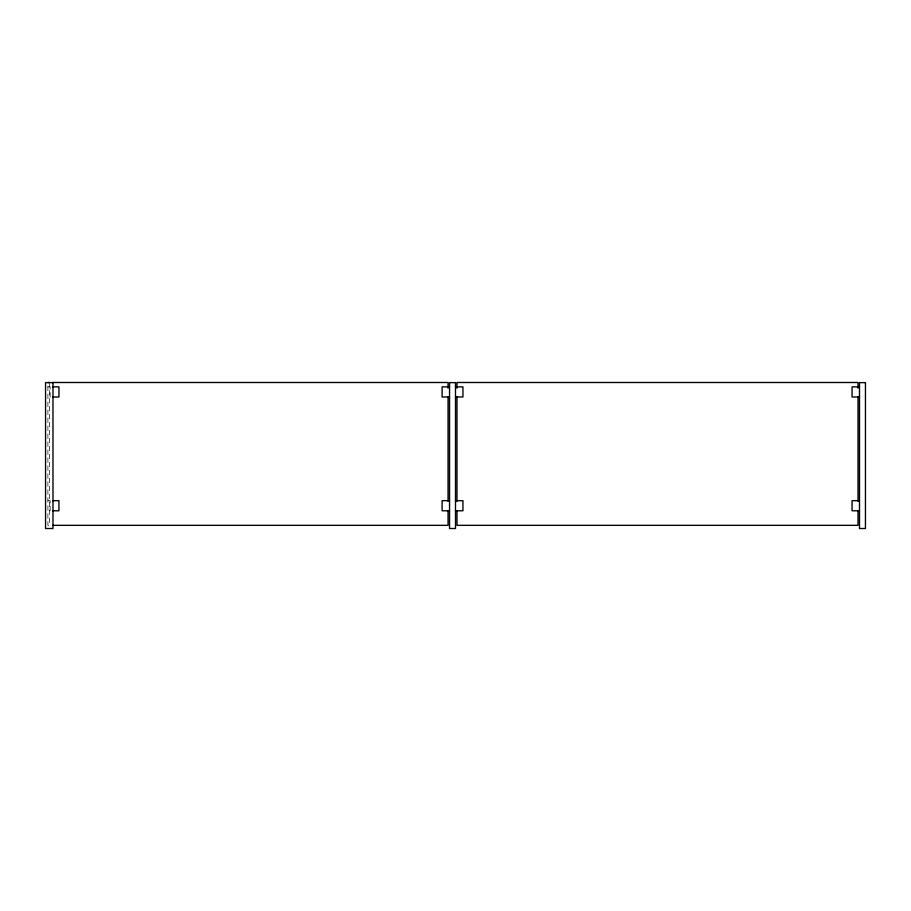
<?xml version="1.0" encoding="UTF-8"?>
<svg xmlns="http://www.w3.org/2000/svg" width="911" height="911" viewBox="0 0 911 911"><rect width="100%" height="100%" fill="white"/><g stroke="black" fill="none" stroke-linecap="round" stroke-linejoin="round"><path stroke-width="0.68" stroke-dasharray="4.55 3.42" d="M47.907 386.868L50.139 386.868L50.139 396.991L47.156 396.991M47.907 500.663L50.139 500.663L50.139 510.775L47.156 510.775M49.388 382.495L49.388 525.34L47.907 525.34L47.907 382.495"/><path stroke-width="1.37" d="M47.907 382.495L49.388 382.495M52.986 382.62L45.55 382.62L45.55 528.505L52.986 528.505L52.986 382.495L448.064 382.495L448.064 388.154M52.747 386.868L58.942 386.868L58.942 396.991L52.747 396.991M449.544 386.868L442.108 386.868L442.108 396.991L449.544 396.991M455.5 386.868L462.936 386.868L462.936 396.991L455.5 396.991M859.494 386.868L852.058 386.868L852.058 396.991L859.494 396.991M52.747 500.663L58.942 500.663L58.942 510.775L52.747 510.775M449.544 500.663L442.108 500.663L442.108 510.775L449.544 510.775M455.5 500.663L462.936 500.663L462.936 510.775L455.5 510.775M859.494 500.663L852.058 500.663L852.058 510.775L859.494 510.775M52.986 525.34L448.064 525.34L448.064 511.196M858.014 388.154L858.014 382.495L456.992 382.495L456.992 388.154M858.014 396.638L858.014 501.301M858.014 511.196L858.014 525.34L456.992 525.34L456.992 511.196M456.992 396.638L456.992 501.301M448.064 396.638L448.064 501.301M455.5 382.62L449.544 382.62L449.544 528.505L455.5 528.505L455.5 382.62M865.45 382.62L859.494 382.62L859.494 528.505L865.45 528.505L865.45 382.62"/></g></svg>
